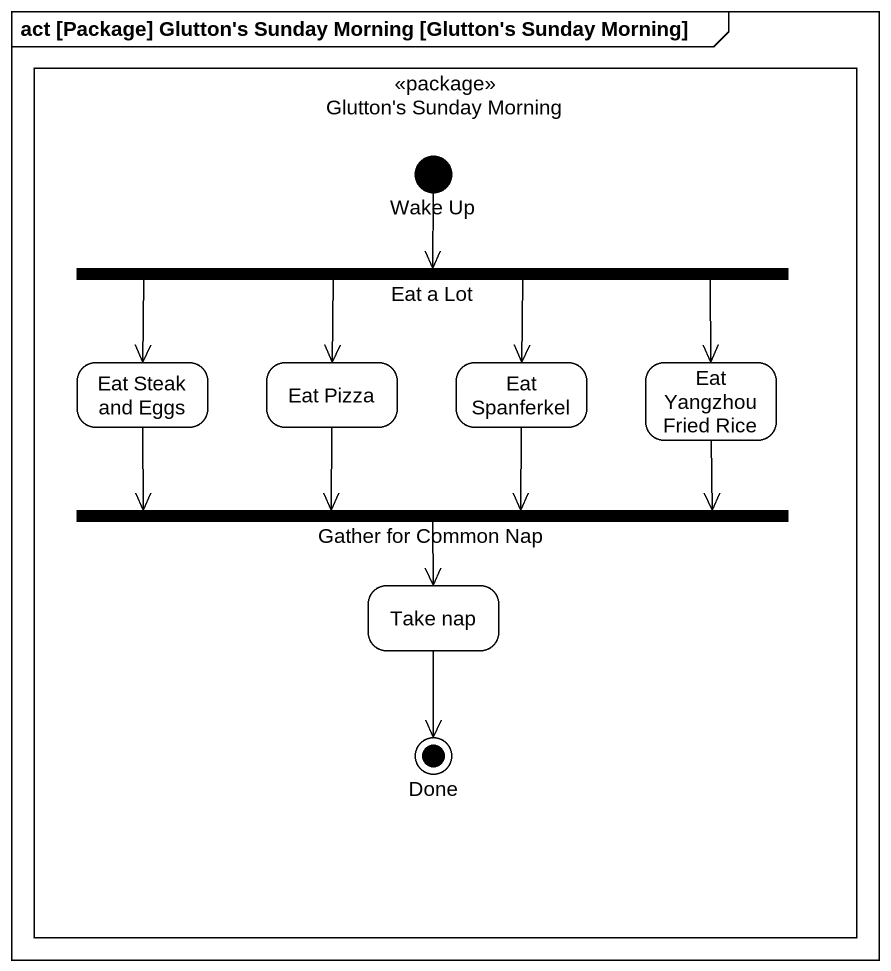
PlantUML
@startuml
mainframe act [Package] Glutton's Sunday Morning [Glutton's Sunday Morning]
hide empty description
state "Glutton's Sunday Morning" as Glutton_s_Sunday_Morning <<package>> {
  state "Wake Up" as Wake_Up <<start>>
  state "Eat a Lot" as Eat_a_Lot <<fork>>
  state "Eat Steak and Eggs" as Eat_Steak_and_Eggs
  state "Eat Pizza" as Eat_Pizza
  state "Eat Spanferkel" as Eat_Spanferkel
  state "Eat Yangzhou Fried Rice" as Eat_Yangzhou_Fried_Rice
  state "Gather for Common Nap" as Gather_for_Common_Nap <<join>>
  state "Take nap" as Take_nap
  state Done <<end>>
}
Wake_Up --> Eat_a_Lot
Eat_a_Lot -left-> Eat_Steak_and_Eggs
Eat_a_Lot --> Eat_Pizza
Eat_a_Lot --> Eat_Spanferkel
Eat_a_Lot -right-> Eat_Yangzhou_Fried_Rice
Eat_Steak_and_Eggs -right-> Gather_for_Common_Nap
Eat_Pizza --> Gather_for_Common_Nap
Eat_Spanferkel --> Gather_for_Common_Nap
Eat_Yangzhou_Fried_Rice -left-> Gather_for_Common_Nap
Gather_for_Common_Nap --> Take_nap
Take_nap --> Done
@enduml
